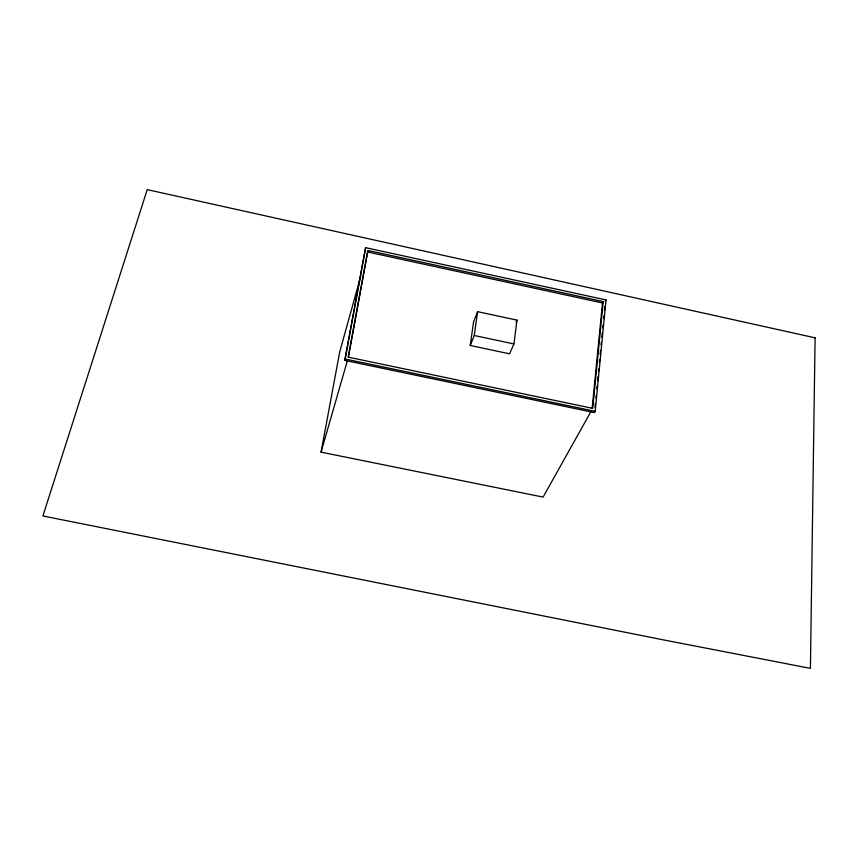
<?xml version="1.0" encoding="UTF-8"?>
<svg xmlns="http://www.w3.org/2000/svg" width="858" height="858" viewBox="0 0 858 858"><rect width="100%" height="100%" fill="white"/><g stroke="black" fill="none" stroke-linecap="round" stroke-linejoin="round"><path stroke-width="1.29" d="M592.149 408.311L602.509 302.971L603.217 301.587L367.889 250.482L348.219 357.239M603.217 301.587L592.739 408.354L348.38 357.175L367.889 250.482M594.991 407.303L595.377 403.335M595.892 398.037L596.149 395.377M596.793 388.76L597.05 386.111M597.565 380.802L597.951 376.834M598.466 371.535L598.723 368.876M599.377 362.258L599.635 359.609M600.15 354.3L600.536 350.332M601.05 345.023L601.308 342.374M601.823 337.076L602.209 333.097M602.734 327.799L602.992 325.15M603.635 318.522L603.893 315.873M604.407 310.575L604.793 306.596M595.195 411.325L606.016 299.925L365.626 247.672L344.755 360.381L594.465 412.612L595.195 411.325L345.152 358.998L344.755 360.381M513.963 343.94L516.988 320.12L477.627 311.679L473.584 321.825L470.227 345.484L509.545 353.818L513.963 343.94L474.26 335.489L470.227 345.484M474.26 335.489L477.627 311.679M345.152 358.998L365.626 247.672M590.712 411.979L543.103 497.093L321.053 452.145L339.682 352.07L360.714 276.34M321.053 452.145L347.243 361.121M516.012 322.351L516.988 320.12M605.308 301.297L606.016 299.925M367.481 251.952L602.509 302.971M815.1 337.837L810.402 668.371L663.127 639.832L42.9 515.969L147.233 189.629L815.1 337.837"/></g></svg>
